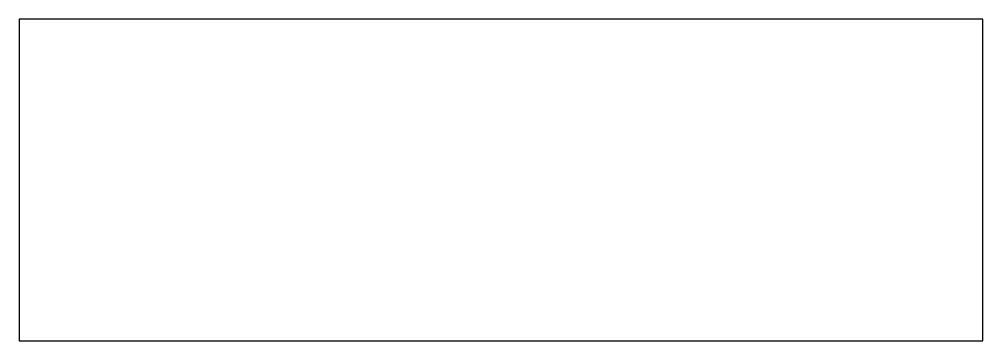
# Model space of a CAD drawing. Extents: x 369.2 to 399.2, y 216.8 to 226.8.
import ezdxf

# ---------------------------------------------------------------- set-up
doc = ezdxf.new("R2010")
doc.units = 0
doc.layers.get('0').update_dxf_attribs({"linetype": 'CONTINUOUS'})

msp = doc.modelspace()

# ---------------------------------------------------------------- linework, layer by layer
msp.add_lwpolyline([(369.248, 226.773), (369.248, 216.773), (399.248, 216.773), (399.248, 226.773)], close=True)

doc.saveas('drawing.dxf')
